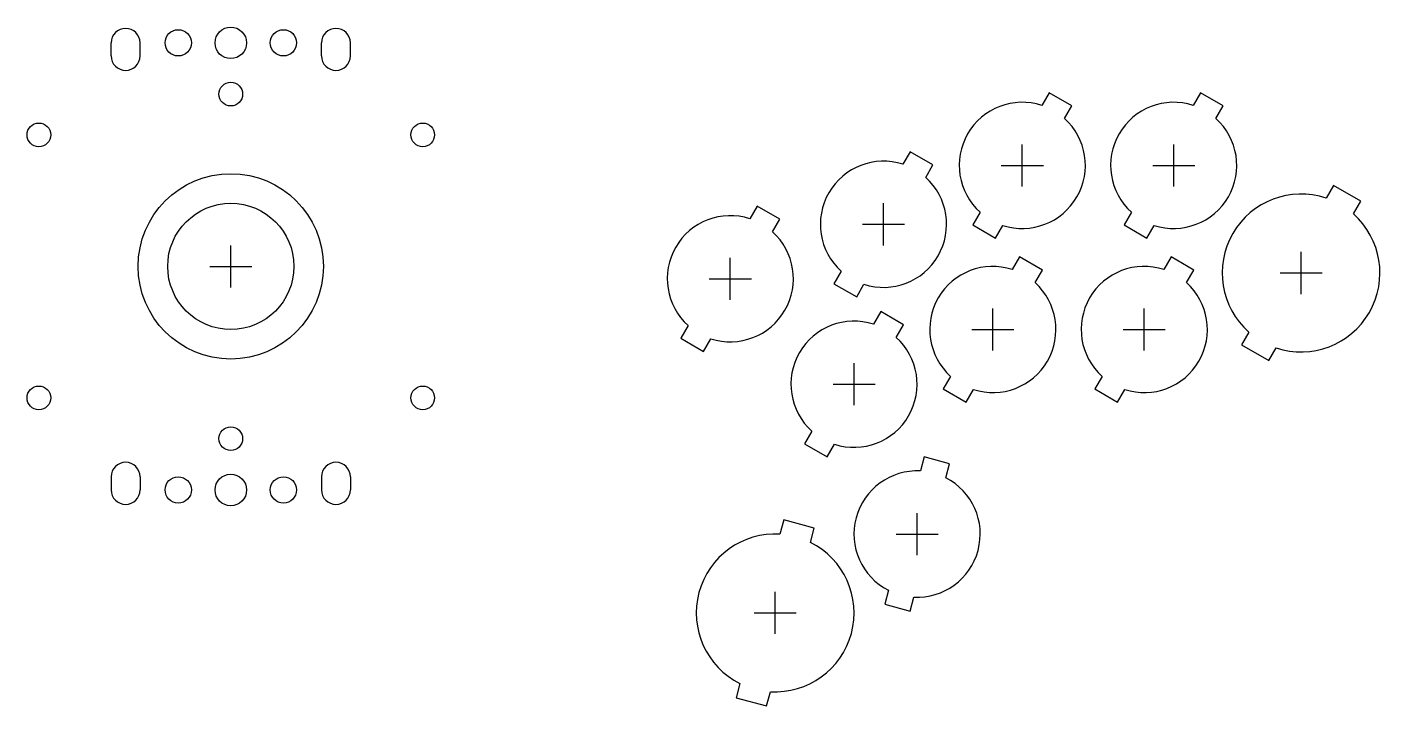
# Model space of a CAD drawing. Header units: millimetres. Extents: x -39 to 219, y -84 to 46.
import ezdxf

# ---------------------------------------------------------------- set-up
doc = ezdxf.new("R2010")
doc.units = ezdxf.units.MM
for name, color, linetype in [('BUTTONS_24', 1, 'Continuous'), ('BUTTONS_30', 5, 'Continuous'), ('GL_PLATE_HOLES', 2, 'Continuous'), ('JOYSTICK_BORE_24', 5, 'Continuous'), ('JOYSTICK_BORE_35.25', 3, 'Continuous'), ('REFERENCE', 8, 'Continuous')]:
    doc.layers.add(name, color=color, linetype=linetype)

msp = doc.modelspace()

# ---------------------------------------------------------------- linework, layer by layer
at = {"layer": 'BUTTONS_24'}
for points in [[(154.23, 30.61, 0.809427), (142.49, 10.29), (141.11, 7.89), (145.44, 5.39), (146.82, 7.79, 0.809427), (158.56, 28.11), (159.94, 30.51), (155.61, 33.01)], [(183.03, 30.61, 0.809427), (171.29, 10.29), (169.91, 7.89), (174.24, 5.39), (175.62, 7.79, 0.809427), (187.36, 28.11), (188.74, 30.51), (184.41, 33.01)], [(127.83, 19.41, 0.809427), (116.09, -0.91), (114.71, -3.31), (119.04, -5.81), (120.42, -3.41, 0.809427), (132.16, 16.91), (133.54, 19.31), (129.21, 21.81)], [(98.7, 9.06, 0.809427), (86.97, -11.26), (85.58, -13.66), (89.92, -16.16), (91.3, -13.76, 0.809427), (103.03, 6.56), (104.42, 8.96), (100.08, 11.46)], [(148.63, -0.59, 0.809427), (136.89, -20.91), (135.51, -23.31), (139.84, -25.81), (141.22, -23.41, 0.809427), (152.96, -3.09), (154.34, -0.69), (150.01, 1.81)], [(177.43, -0.59, 0.809427), (165.69, -20.91), (164.31, -23.31), (168.64, -25.81), (170.02, -23.41, 0.809427), (181.76, -3.09), (183.14, -0.69), (178.81, 1.81)], [(122.23, -10.99, 0.809427), (110.49, -31.31), (109.11, -33.71), (113.44, -36.21), (114.82, -33.81, 0.809427), (126.56, -13.49), (127.94, -11.09), (123.61, -8.59)], [(131.15, -38.9, 0.809427), (125.07, -61.58), (124.36, -64.25), (129.19, -65.54), (129.9, -62.87, 0.809427), (135.98, -40.2), (136.69, -37.53), (131.87, -36.23)]]:
    msp.add_lwpolyline(points, format="xyb", close=True, dxfattribs=at)
at = {"layer": 'BUTTONS_30'}
for points in [[(208.3, 12.98, 0.816497), (193.6, -12.48), (192.2, -14.91), (197.4, -17.91), (198.8, -15.48, 0.816497), (213.49, 9.98), (214.9, 12.41), (209.7, 15.41)], [(104.43, -50.91, 0.816497), (96.83, -79.31), (96.1, -82.01), (101.9, -83.57), (102.62, -80.86, 0.816497), (110.23, -52.47), (110.95, -49.76), (105.16, -48.21)]]:
    msp.add_lwpolyline(points, format="xyb", close=True, dxfattribs=at)
at = {"layer": 'GL_PLATE_HOLES'}
for p, q in [((-22.75, 40), (-22.75, 42.5)), ((-17.25, 40), (-17.25, 42.5)), ((17.25, 40), (17.25, 42.5)), ((22.75, 40), (22.75, 42.5)), ((-22.75, -40), (-22.75, -42.5)), ((-17.25, -40), (-17.25, -42.5)), ((17.25, -40), (17.25, -42.5)), ((22.75, -40), (22.75, -42.5))]:
    msp.add_line(p, q, dxfattribs=at)
for centre, radius in [((-10, 42.5), 2.5), ((0, 42.5), 3), ((10, 42.5), 2.5), ((0, 32.75), 2.25), ((-36.5, 25), 2.25), ((36.5, 25), 2.25), ((-36.5, -25), 2.25), ((36.5, -25), 2.25), ((0, -32.75), 2.25), ((-10, -42.5), 2.5), ((0, -42.5), 3), ((10, -42.5), 2.5)]:
    msp.add_circle(centre, radius, dxfattribs=at)
for centre, start, end in [((-20, 42.5), 0, 180), ((20, 42.5), 0, 180), ((-20, 40), 180, 360), ((20, 40), 180, 360), ((-20, -40), 0, 180), ((20, -40), 0, 180), ((-20, -42.5), -180, 0), ((20, -42.5), -180, 0)]:
    msp.add_arc(centre, 2.75, start, end, dxfattribs=at)
at = {"layer": 'JOYSTICK_BORE_24'}
msp.add_circle((0, 0), 12, dxfattribs=at)
at = {"layer": 'JOYSTICK_BORE_35.25'}
msp.add_circle((0, 0), 17.62, dxfattribs=at)
at = {"layer": 'REFERENCE'}
for p, q in [((150.53, 15.2), (150.53, 23.2)), ((179.33, 15.2), (179.33, 23.2)), ((146.53, 19.2), (154.53, 19.2)), ((175.33, 19.2), (183.33, 19.2)), ((124.13, 4), (124.13, 12)), ((120.13, 8), (128.13, 8)), ((0, -4), (0, 4)), ((203.55, -5.25), (203.55, 2.75)), ((-4, 0), (4, 0)), ((95, -6.35), (95, 1.65)), ((91, -2.35), (99, -2.35)), ((199.55, -1.25), (207.55, -1.25)), ((144.93, -16), (144.93, -8)), ((173.73, -16), (173.73, -8)), ((140.93, -12), (148.93, -12)), ((169.73, -12), (177.73, -12)), ((118.53, -26.4), (118.53, -18.4)), ((114.53, -22.4), (122.53, -22.4)), ((130.53, -54.89), (130.53, -46.89)), ((126.53, -50.89), (134.53, -50.89)), ((103.53, -69.89), (103.53, -61.89)), ((99.53, -65.89), (107.53, -65.89))]:
    msp.add_line(p, q, dxfattribs=at)

doc.saveas('drawing.dxf')
